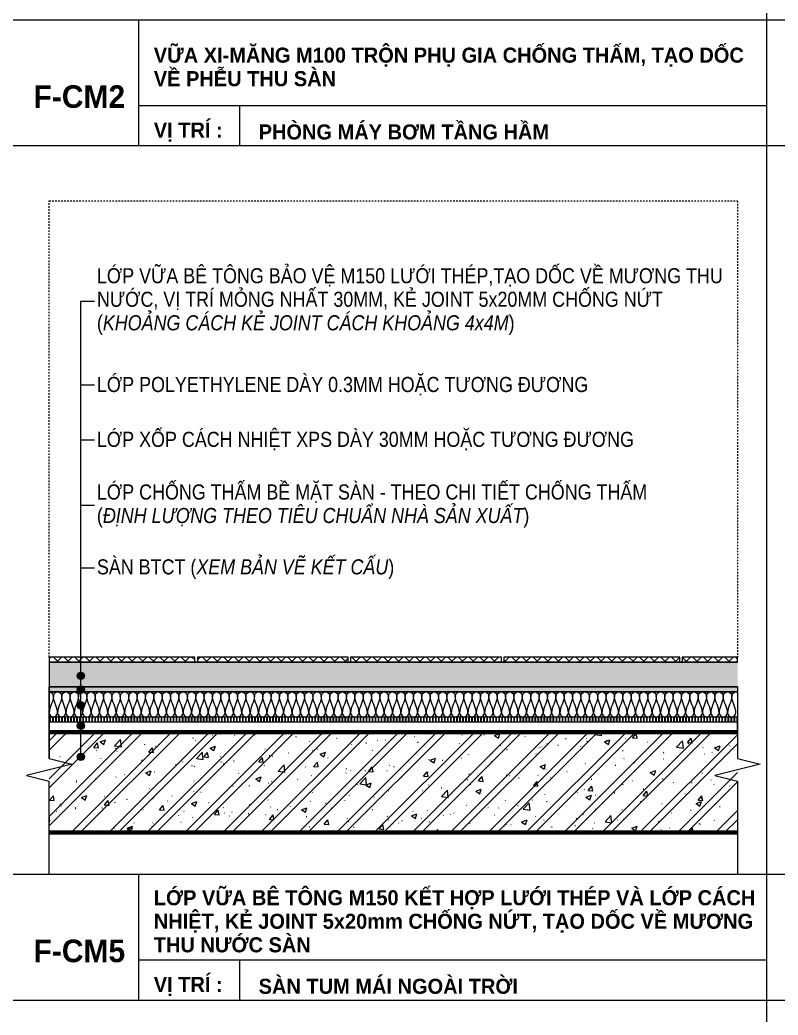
# Model space of a CAD drawing. Header units: millimetres. Extents: x 2839 to 13349, y 2387 to 11762.
# Drawn here: x 5201 to 6710, y 5657 to 7637 of the extents above; entities that cross this region are included whole.
import ezdxf

# ---------------------------------------------------------------- set-up
doc = ezdxf.new("R2010")
doc.units = ezdxf.units.MM
doc.linetypes.add('Dash', pattern=[6, 3, -3])
for name, color, linetype, lineweight in [('A-DETL', 90, 'Continuous', 18), ('A-DETL-2', 90, 'Continuous', 70), ('A-DETL-3', 90, 'Dash', 100), ('A-DETL-4', 90, 'Continuous', 25), ('A-DETL-GENF-1', 7, 'Continuous', 18), ('A-DETL-GENF-2', 9, 'Continuous', 18), ('A-DETL-THIN', 151, 'Continuous', 18), ('A-FLOR-OVHD', 1, 'Dash', 18), ('G-ANNO-TEXT-1', 7, 'Continuous', 9), ('G-ANNO-TEXT-2', 250, 'Continuous', 9)]:
    doc.layers.add(name, color=color, linetype=linetype, lineweight=lineweight)
doc.styles.add('Arial_3', font='arial_0.ttf', dxfattribs={"width": 0.85, "height": 30})
doc.styles.add('Arial_B_1', font='arialbd_0.ttf', dxfattribs={"width": 0.95, "height": 45})
doc.styles.add('Arial_B_2', font='arialbd_0.ttf', dxfattribs={"width": 0.95, "height": 30})

msp = doc.modelspace()

# ---------------------------------------------------------------- hatches: boundary and pattern name
at = {"layer": 'A-DETL-GENF-1'}
h = msp.add_hatch(dxfattribs=at)
h.set_pattern_fill('FP_46', color=256, style=0, pattern_type=2)
h.set_pattern_definition([(45, (-674.63, -119.443), (-10.606602, 10.606602), []), (135, (-674.63, -119.443), (-10.606602, -10.606602), [])])
h.paths.add_polyline_path([(5865.7, 6359.4), (6159.1, 6359.4), (6159.1, 6369.4), (5859.1, 6369.4), (5859.1, 6359.4)])
h.paths.add_polyline_path([(6629.1, 6359.4), (6629.1, 6369.4), (6519.1, 6369.4), (6519.1, 6359.4)])
h.paths.add_polyline_path([(5259.1, 6359.4), (5549.1, 6359.4), (5549.1, 6369.4), (5259.1, 6369.4)])
h.paths.add_polyline_path([(6514.1, 6359.4), (6514.1, 6369.4), (6164.1, 6369.4), (6164.1, 6359.4)])
h.paths.add_polyline_path([(5554.1, 6359.4), (5854.1, 6359.4), (5854.1, 6369.4), (5554.1, 6369.4)])
at = {"layer": 'A-DETL-GENF-2'}
h = msp.add_hatch(dxfattribs=at)
h.set_pattern_fill('FP_47', color=256, style=0, pattern_type=2)
h.set_pattern_definition([(50, (6830.37, -214.443), (43.72454, -3.82562), [4.572, -50.292]), (355, (6830.37, -214.443), (-8.45877, 45.85372), [3.658, -40.234]), (100.451, (6834.014, -214.76), (35.26634, 42.02836), [3.886, -42.742]), (46.184, (6830.37, -202.25), (65.05842, -10.09034), [6.858, -75.438]), (96.636, (6835.79, -203.09), (56.97645, 59.3821), [5.828, -64.112]), (351.184, (6830.37, -202.25), (56.97716, 59.38214), [5.486, -60.35]), (21, (6836.466, -205.3), (36.38765, -24.54404), [4.572, -50.292]), (326, (6836.466, -205.3), (14.8321, 44.20546), [3.658, -40.234]), (71.451, (6839.5, -207.344), (51.22039, 19.66137), [3.886, -42.742]), (37.5, (6830.37, -214.443), (0.74168, 20.292983), [2.515, -37.231, 2.515, -38.329, -40.386]), (37.5, (6830.37, -214.443), (0.74168, 20.292983), [-80.59, 0, -40.386]), (37.5, (6830.37, -214.443), (0.74168, 20.292983), [0, -80.589, 2.515, -37.871]), (7.5, (6830.37, -214.443), (16.036966, 24.042935), [2.515, -20.772, 2.515, -36.317, -15.392]), (7.5, (6830.37, -214.443), (16.036966, 24.042935), [-62.119, 0, -15.392]), (7.5, (6830.37, -214.443), (16.036966, 24.042935), [0, -62.118, 2.515, -12.878]), (327.5, (6816.776, -214.443), (32.54156, -1.374887), [2.515, -12.725, 2.515, -45.034, -63.094]), (327.5, (6816.776, -214.443), (32.54156, -1.374887), [-62.789, 0, -63.094]), (327.5, (6816.776, -214.443), (32.54156, -1.374887), [0, -62.789, 2.515, -60.579]), (317.5, (6810.68, -214.443), (35.55079, 6.1025), [2.515, -17.297, 2.515, -29.063, -44.806]), (317.5, (6810.68, -214.443), (35.55079, 6.1025), [-51.39, 0, -44.806]), (317.5, (6810.68, -214.443), (35.55079, 6.1025), [0, -51.389, 2.515, -42.291])])
h.paths.add_polyline_path([(6629.1, 6309.9), (6629.1, 6359.4), (5259.1, 6359.4), (5259.1, 6309.9), (5865.7, 6309.9)])
h = msp.add_hatch(dxfattribs=at)
h.set_pattern_fill('FP_45', color=256, style=0, pattern_type=2)
h.set_pattern_definition([(50, (6830.37, -188.992), (43.72454, -3.82562), [4.572, -50.292]), (355, (6830.37, -188.99), (-8.45877, 45.85372), [3.658, -40.234]), (100.451, (6834.014, -189.31), (35.26634, 42.02836), [3.886, -42.742]), (46.184, (6830.37, -176.8), (65.05842, -10.09034), [6.858, -75.438]), (96.636, (6835.79, -177.64), (56.97645, 59.3821), [5.828, -64.112]), (351.184, (6830.37, -176.8), (56.97716, 59.38214), [5.486, -60.35]), (21, (6836.466, -179.848), (36.38765, -24.54404), [4.572, -50.292]), (326, (6836.466, -179.85), (14.8321, 44.20546), [3.658, -40.234]), (71.451, (6839.5, -181.893), (51.22039, 19.66137), [3.886, -42.742]), (37.5, (6830.37, -188.992), (0.74168, 20.292983), [2.515, -37.231, 2.515, -38.329, -40.386]), (37.5, (6830.37, -188.992), (0.74168, 20.292983), [-80.59, 0, -40.386]), (37.5, (6830.37, -188.992), (0.74168, 20.292983), [0, -80.589, 2.515, -37.871]), (7.5, (6830.37, -188.992), (16.036966, 24.042935), [2.515, -20.772, 2.515, -36.317, -15.392]), (7.5, (6830.37, -188.992), (16.036966, 24.042935), [-62.119, 0, -15.392]), (7.5, (6830.37, -188.992), (16.036966, 24.042935), [0, -62.118, 2.515, -12.878]), (327.5, (6816.776, -188.992), (32.54156, -1.374887), [2.515, -12.725, 2.515, -45.034, -63.094]), (327.5, (6816.776, -188.992), (32.54156, -1.374887), [-62.789, 0, -63.094]), (327.5, (6816.776, -188.992), (32.54156, -1.374887), [0, -62.789, 2.515, -60.579]), (317.5, (6810.68, -188.992), (35.55079, 6.1025), [2.515, -17.297, 2.515, -29.063, -44.806]), (317.5, (6810.68, -188.992), (35.55079, 6.1025), [-51.39, 0, -44.806]), (317.5, (6810.68, -188.992), (35.55079, 6.1025), [0, -51.389, 2.515, -42.291])])
h.paths.add_polyline_path([(5259.1, 6299.9), (6629.1, 6299.9), (6629.1, 6309.9), (5259.1, 6309.9)])
h = msp.add_hatch(dxfattribs=at)
h.set_pattern_fill('FP_13', color=256, style=0, pattern_type=2)
h.set_pattern_definition([(50, (37.09, 0), (109.3103, -9.5638), [11.43, -125.73]), (355, (37.09, 0), (-21.1454, 114.6342), [9.144, -100.584]), (100.451, (46.2, -0.8), (88.1655, 105.0698), [9.714, -106.854]), (46.184, (37.1, 30.48), (162.6475, -25.2258), [17.145, -188.595]), (96.636, (50.65, 28.38), (142.4415, 148.4563), [14.571, -160.281]), (351.184, (37.1, 30.48), (142.4433, 148.4548), [13.716, -150.876]), (21, (52.33, 22.86), (90.9683, -61.3593), [11.43, -125.73]), (326, (52.33, 22.86), (37.0815, 110.5128), [9.144, -100.584]), (71.451, (59.91, 17.75), (128.0502, 49.1526), [9.714, -106.854]), (37.5, (37.093, 0), (1.85359, 50.73325), [1.006, -98.359, 1.006, -101.102, -100.965]), (37.5, (37.093, 0), (1.85359, 50.73325), [-201.473, 1.006, -99.959]), (7.5, (37.093, 0), (40.0923, 60.10833), [1.006, -57.211, 1.006, -96.073, -38.481]), (7.5, (37.093, 0), (40.0923, 60.10833), [-155.296, 1.006, -37.475]), (327.5, (3.11, 0), (81.35501, -3.43733), [1.006, -37.094, 1.006, -117.866, -157.734]), (327.5, (3.11, 0), (81.35501, -3.43733), [-156.972, 1.006, -156.728]), (317.5, (-12.13, 0), (88.87804, 15.25595), [1.006, -48.524, 1.006, -77.937, -112.014]), (317.5, (-12.13, 0), (88.87804, 15.25595), [-128.473, 1.006, -111.008]), (45, (37.093, 0), (-37.71708, 37.71708), []), (45, (37.093, 57.15), (-37.71708, 37.71708), [])])
h.paths.add_polyline_path([(5259.1, 6019.9), (6629.1, 6019.9), (6629.1, 6219.9), (5259.1, 6219.9)])
at = {"layer": 'G-ANNO-TEXT-2'}
h = msp.add_hatch(color=256, dxfattribs=at)
edge = h.paths.add_edge_path()
edge.add_arc((5322.1, 6332), 7.5, 0, 360)
h = msp.add_hatch(color=256, dxfattribs=at)
edge = h.paths.add_edge_path()
edge.add_arc((5322.1, 6304.3), 7.5, 0, 360)
h = msp.add_hatch(color=256, dxfattribs=at)
edge = h.paths.add_edge_path()
edge.add_arc((5322.1, 6273), 7.5, 0, 360)
h = msp.add_hatch(color=256, dxfattribs=at)
edge = h.paths.add_edge_path()
edge.add_arc((5322.1, 6233), 7.5, 0, 360)
h = msp.add_hatch(color=256, dxfattribs=at)
edge = h.paths.add_edge_path()
edge.add_arc((5322.1, 6170.8), 7.5, 0, 360)

# ---------------------------------------------------------------- linework, layer by layer
at = {"layer": 'A-DETL'}
for points in [[(5259.1, 6300), (5263, 6300), (5267.4, 6295.6), (5267.4, 6291.6)], [(5267.4, 6291.6), (5267.4, 6295.6), (5275.7, 6304.4), (5284.1, 6295.6), (5284.1, 6291.6)], [(5284.1, 6291.6), (5284.1, 6295.6), (5292.4, 6304.4), (5300.7, 6295.6), (5300.7, 6291.6)], [(5300.7, 6291.6), (5300.7, 6295.6), (5309.1, 6304.4), (5317.4, 6295.6), (5317.4, 6291.6)], [(5317.4, 6291.6), (5317.4, 6295.6), (5325.7, 6304.4), (5334.1, 6295.6), (5334.1, 6291.6)], [(5334.1, 6291.6), (5334.1, 6295.6), (5342.4, 6304.4), (5350.7, 6295.6), (5350.7, 6291.6)], [(5350.7, 6291.6), (5350.7, 6295.6), (5359.1, 6304.4), (5367.4, 6295.6), (5367.4, 6291.6)], [(5367.4, 6291.6), (5367.4, 6295.6), (5375.7, 6304.4), (5384.1, 6295.6), (5384.1, 6291.6)], [(5384.1, 6291.6), (5384.1, 6295.6), (5392.4, 6304.4), (5400.7, 6295.6), (5400.7, 6291.6)], [(5400.7, 6291.6), (5400.7, 6295.6), (5409.1, 6304.4), (5417.4, 6295.6), (5417.4, 6291.6)], [(5417.4, 6291.6), (5417.4, 6295.6), (5425.7, 6304.4), (5434.1, 6295.6), (5434.1, 6291.6)], [(5434.1, 6291.6), (5434.1, 6295.6), (5442.4, 6304.4), (5450.7, 6295.6), (5450.7, 6291.6)], [(5450.7, 6291.6), (5450.7, 6295.6), (5459.1, 6304.4), (5467.4, 6295.6), (5467.4, 6291.6)], [(5467.4, 6291.6), (5467.4, 6295.6), (5475.7, 6304.4), (5484.1, 6295.6), (5484.1, 6291.6)], [(5484.1, 6291.6), (5484.1, 6295.6), (5492.4, 6304.4), (5500.7, 6295.6), (5500.7, 6291.6)], [(5500.7, 6291.6), (5500.7, 6295.6), (5509.1, 6304.4), (5517.4, 6295.6), (5517.4, 6291.6)], [(5517.4, 6291.6), (5517.4, 6295.6), (5525.7, 6304.4), (5534.1, 6295.6), (5534.1, 6291.6)], [(5534.1, 6291.6), (5534.1, 6295.6), (5542.4, 6304.4), (5550.7, 6295.6), (5550.7, 6291.6)], [(5550.7, 6291.6), (5550.7, 6295.6), (5559.1, 6304.4), (5567.4, 6295.6), (5567.4, 6291.6)], [(5567.4, 6291.6), (5567.4, 6295.6), (5575.7, 6304.4), (5584.1, 6295.6), (5584.1, 6291.6)], [(5584.1, 6291.6), (5584.1, 6295.6), (5592.4, 6304.4), (5600.7, 6295.6), (5600.7, 6291.6)], [(5600.7, 6291.6), (5600.7, 6295.6), (5609.1, 6304.4), (5617.4, 6295.6), (5617.4, 6291.6)], [(5617.4, 6291.6), (5617.4, 6295.6), (5625.7, 6304.4), (5634.1, 6295.6), (5634.1, 6291.6)], [(5634.1, 6291.6), (5634.1, 6295.6), (5642.4, 6304.4), (5650.7, 6295.6), (5650.7, 6291.6)], [(5650.7, 6291.6), (5650.7, 6295.6), (5659.1, 6304.4), (5667.4, 6295.6), (5667.4, 6291.6)], [(5667.4, 6291.6), (5667.4, 6295.6), (5675.7, 6304.4), (5684.1, 6295.6), (5684.1, 6291.6)], [(5684.1, 6291.6), (5684.1, 6295.6), (5692.4, 6304.4), (5700.7, 6295.6), (5700.7, 6291.6)], [(5700.7, 6291.6), (5700.7, 6295.6), (5709.1, 6304.4), (5717.4, 6295.6), (5717.4, 6291.6)], [(5717.4, 6291.6), (5717.4, 6295.6), (5725.7, 6304.4), (5734.1, 6295.6), (5734.1, 6291.6)], [(5734.1, 6291.6), (5734.1, 6295.6), (5742.4, 6304.4), (5750.7, 6295.6), (5750.7, 6291.6)], [(5750.7, 6291.6), (5750.7, 6295.6), (5759.1, 6304.4), (5767.4, 6295.6), (5767.4, 6291.6)], [(5767.4, 6291.6), (5767.4, 6295.6), (5775.7, 6304.4), (5784.1, 6295.6), (5784.1, 6291.6)], [(5784.1, 6291.6), (5784.1, 6295.6), (5792.4, 6304.4), (5800.7, 6295.6), (5800.7, 6291.6)], [(5800.7, 6291.6), (5800.7, 6295.6), (5809.1, 6304.4), (5817.4, 6295.6), (5817.4, 6291.6)], [(5817.4, 6291.6), (5817.4, 6295.6), (5825.7, 6304.4), (5834.1, 6295.6), (5834.1, 6291.6)], [(5834.1, 6291.6), (5834.1, 6295.6), (5842.4, 6304.4), (5850.7, 6295.6), (5850.7, 6291.6)], [(5850.7, 6291.6), (5850.7, 6295.6), (5859.1, 6304.4), (5867.4, 6295.6), (5867.4, 6291.6)], [(5867.4, 6291.6), (5867.4, 6295.6), (5875.7, 6304.4), (5884.1, 6295.6), (5884.1, 6291.6)], [(5884.1, 6291.6), (5884.1, 6295.6), (5892.4, 6304.4), (5900.7, 6295.6), (5900.7, 6291.6)], [(5900.7, 6291.6), (5900.7, 6295.6), (5909.1, 6304.4), (5917.4, 6295.6), (5917.4, 6291.6)], [(5917.4, 6291.6), (5917.4, 6295.6), (5925.7, 6304.4), (5934.1, 6295.6), (5934.1, 6291.6)], [(5934.1, 6291.6), (5934.1, 6295.6), (5942.4, 6304.4), (5950.7, 6295.6), (5950.7, 6291.6)], [(5950.7, 6291.6), (5950.7, 6295.6), (5959.1, 6304.4), (5967.4, 6295.6), (5967.4, 6291.6)], [(5967.4, 6291.6), (5967.4, 6295.6), (5975.7, 6304.4), (5984.1, 6295.6), (5984.1, 6291.6)], [(5984.1, 6291.6), (5984.1, 6295.6), (5992.4, 6304.4), (6000.7, 6295.6), (6000.7, 6291.6)], [(6000.7, 6291.6), (6000.7, 6295.6), (6009.1, 6304.4), (6017.4, 6295.6), (6017.4, 6291.6)], [(6017.4, 6291.6), (6017.4, 6295.6), (6025.7, 6304.4), (6034.1, 6295.6), (6034.1, 6291.6)], [(6034.1, 6291.6), (6034.1, 6295.6), (6042.4, 6304.4), (6050.7, 6295.6), (6050.7, 6291.6)], [(6050.7, 6291.6), (6050.7, 6295.6), (6059.1, 6304.4), (6067.4, 6295.6), (6067.4, 6291.6)], [(6067.4, 6291.6), (6067.4, 6295.6), (6075.7, 6304.4), (6084.1, 6295.6), (6084.1, 6291.6)], [(6084.1, 6291.6), (6084.1, 6295.6), (6092.4, 6304.4), (6100.7, 6295.6), (6100.7, 6291.6)], [(6100.7, 6291.6), (6100.7, 6295.6), (6109.1, 6304.4), (6117.4, 6295.6), (6117.4, 6291.6)], [(6117.4, 6291.6), (6117.4, 6295.6), (6125.7, 6304.4), (6134.1, 6295.6), (6134.1, 6291.6)], [(6134.1, 6291.6), (6134.1, 6295.6), (6142.4, 6304.4), (6150.7, 6295.6), (6150.7, 6291.6)], [(6150.7, 6291.6), (6150.7, 6295.6), (6159.1, 6304.4), (6167.4, 6295.6), (6167.4, 6291.6)], [(6167.4, 6291.6), (6167.4, 6295.6), (6175.7, 6304.4), (6184.1, 6295.6), (6184.1, 6291.6)], [(6184.1, 6291.6), (6184.1, 6295.6), (6192.4, 6304.4), (6200.7, 6295.6), (6200.7, 6291.6)], [(6200.7, 6291.6), (6200.7, 6295.6), (6209.1, 6304.4), (6217.4, 6295.6), (6217.4, 6291.6)], [(6217.4, 6291.6), (6217.4, 6295.6), (6225.7, 6304.4), (6234.1, 6295.6), (6234.1, 6291.6)], [(6234.1, 6291.6), (6234.1, 6295.6), (6242.4, 6304.4), (6250.7, 6295.6), (6250.7, 6291.6)], [(6250.7, 6291.6), (6250.7, 6295.6), (6259.1, 6304.4), (6267.4, 6295.6), (6267.4, 6291.6)], [(6267.4, 6291.6), (6267.4, 6295.6), (6275.7, 6304.4), (6284.1, 6295.6), (6284.1, 6291.6)], [(6284.1, 6291.6), (6284.1, 6295.6), (6292.4, 6304.4), (6300.7, 6295.6), (6300.7, 6291.6)], [(6300.7, 6291.6), (6300.7, 6295.6), (6309.1, 6304.4), (6317.4, 6295.6), (6317.4, 6291.6)], [(6317.4, 6291.6), (6317.4, 6295.6), (6325.7, 6304.4), (6334.1, 6295.6), (6334.1, 6291.6)], [(6334.1, 6291.6), (6334.1, 6295.6), (6342.4, 6304.4), (6350.7, 6295.6), (6350.7, 6291.6)], [(6350.7, 6291.6), (6350.7, 6295.6), (6359.1, 6304.4), (6367.4, 6295.6), (6367.4, 6291.6)], [(6367.4, 6291.6), (6367.4, 6295.6), (6375.7, 6304.4), (6384.1, 6295.6), (6384.1, 6291.6)], [(6384.1, 6291.6), (6384.1, 6295.6), (6392.4, 6304.4), (6400.7, 6295.6), (6400.7, 6291.6)], [(6400.7, 6291.6), (6400.7, 6295.6), (6409.1, 6304.4), (6417.4, 6295.6), (6417.4, 6291.6)], [(6417.4, 6291.6), (6417.4, 6295.6), (6425.7, 6304.4), (6434.1, 6295.6), (6434.1, 6291.6)], [(6434.1, 6291.6), (6434.1, 6295.6), (6442.4, 6304.4), (6450.7, 6295.6), (6450.7, 6291.6)], [(6450.7, 6291.6), (6450.7, 6295.6), (6459.1, 6304.4), (6467.4, 6295.6), (6467.4, 6291.6)], [(6467.4, 6291.6), (6467.4, 6295.6), (6475.7, 6304.4), (6484.1, 6295.6), (6484.1, 6291.6)], [(6484.1, 6291.6), (6484.1, 6295.6), (6492.4, 6304.4), (6500.7, 6295.6), (6500.7, 6291.6)], [(6500.7, 6291.6), (6500.7, 6295.6), (6509.1, 6304.4), (6517.4, 6295.6), (6517.4, 6291.6)], [(6517.4, 6291.6), (6517.4, 6295.6), (6525.7, 6304.4), (6534.1, 6295.6), (6534.1, 6291.6)], [(6534.1, 6291.6), (6534.1, 6295.6), (6542.4, 6304.4), (6550.7, 6295.6), (6550.7, 6291.6)], [(6550.7, 6291.6), (6550.7, 6295.6), (6559.1, 6304.4), (6567.4, 6295.6), (6567.4, 6291.6)], [(6567.4, 6291.6), (6567.4, 6295.6), (6575.7, 6304.4), (6584.1, 6295.6), (6584.1, 6291.6)], [(6584.1, 6291.6), (6584.1, 6295.6), (6592.4, 6304.4), (6600.7, 6295.6), (6600.7, 6291.6)], [(6600.7, 6291.6), (6600.7, 6295.6), (6609.1, 6304.4), (6617.4, 6295.6), (6617.4, 6291.6)], [(6617.4, 6291.6), (6617.4, 6295.6), (6621.8, 6300), (6625.7, 6300)], [(5267.4, 6291.6), (5267.4, 6280.2), (5259.1, 6269.8), (5259.1, 6258.3)], [(5275.7, 6258.3), (5275.7, 6269.8), (5267.4, 6280.2), (5267.4, 6291.6)], [(5284.1, 6291.6), (5284.1, 6280.2), (5275.7, 6269.8), (5275.7, 6258.3)], [(5292.4, 6258.3), (5292.4, 6269.8), (5284.1, 6280.2), (5284.1, 6291.6)], [(5300.7, 6291.6), (5300.7, 6280.2), (5292.4, 6269.8), (5292.4, 6258.3)], [(5309.1, 6258.3), (5309.1, 6269.8), (5300.7, 6280.2), (5300.7, 6291.6)], [(5317.4, 6291.6), (5317.4, 6280.2), (5309.1, 6269.8), (5309.1, 6258.3)], [(5325.7, 6258.3), (5325.7, 6269.8), (5317.4, 6280.2), (5317.4, 6291.6)], [(5334.1, 6291.6), (5334.1, 6280.2), (5325.7, 6269.8), (5325.7, 6258.3)], [(5342.4, 6258.3), (5342.4, 6269.8), (5334.1, 6280.2), (5334.1, 6291.6)], [(5350.7, 6291.6), (5350.7, 6280.2), (5342.4, 6269.8), (5342.4, 6258.3)], [(5359.1, 6258.3), (5359.1, 6269.8), (5350.7, 6280.2), (5350.7, 6291.6)], [(5367.4, 6291.6), (5367.4, 6280.2), (5359.1, 6269.8), (5359.1, 6258.3)], [(5375.7, 6258.3), (5375.7, 6269.8), (5367.4, 6280.2), (5367.4, 6291.6)], [(5384.1, 6291.6), (5384.1, 6280.2), (5375.7, 6269.8), (5375.7, 6258.3)], [(5392.4, 6258.3), (5392.4, 6269.8), (5384.1, 6280.2), (5384.1, 6291.6)], [(5400.7, 6291.6), (5400.7, 6280.2), (5392.4, 6269.8), (5392.4, 6258.3)], [(5409.1, 6258.3), (5409.1, 6269.8), (5400.7, 6280.2), (5400.7, 6291.6)], [(5417.4, 6291.6), (5417.4, 6280.2), (5409.1, 6269.8), (5409.1, 6258.3)], [(5425.7, 6258.3), (5425.7, 6269.8), (5417.4, 6280.2), (5417.4, 6291.6)], [(5434.1, 6291.6), (5434.1, 6280.2), (5425.7, 6269.8), (5425.7, 6258.3)], [(5442.4, 6258.3), (5442.4, 6269.8), (5434.1, 6280.2), (5434.1, 6291.6)], [(5450.7, 6291.6), (5450.7, 6280.2), (5442.4, 6269.8), (5442.4, 6258.3)], [(5459.1, 6258.3), (5459.1, 6269.8), (5450.7, 6280.2), (5450.7, 6291.6)], [(5467.4, 6291.6), (5467.4, 6280.2), (5459.1, 6269.8), (5459.1, 6258.3)], [(5475.7, 6258.3), (5475.7, 6269.8), (5467.4, 6280.2), (5467.4, 6291.6)], [(5484.1, 6291.6), (5484.1, 6280.2), (5475.7, 6269.8), (5475.7, 6258.3)], [(5492.4, 6258.3), (5492.4, 6269.8), (5484.1, 6280.2), (5484.1, 6291.6)], [(5500.7, 6291.6), (5500.7, 6280.2), (5492.4, 6269.8), (5492.4, 6258.3)], [(5509.1, 6258.3), (5509.1, 6269.8), (5500.7, 6280.2), (5500.7, 6291.6)], [(5517.4, 6291.6), (5517.4, 6280.2), (5509.1, 6269.8), (5509.1, 6258.3)], [(5525.7, 6258.3), (5525.7, 6269.8), (5517.4, 6280.2), (5517.4, 6291.6)], [(5534.1, 6291.6), (5534.1, 6280.2), (5525.7, 6269.8), (5525.7, 6258.3)], [(5542.4, 6258.3), (5542.4, 6269.8), (5534.1, 6280.2), (5534.1, 6291.6)], [(5550.7, 6291.6), (5550.7, 6280.2), (5542.4, 6269.8), (5542.4, 6258.3)], [(5559.1, 6258.3), (5559.1, 6269.8), (5550.7, 6280.2), (5550.7, 6291.6)], [(5567.4, 6291.6), (5567.4, 6280.2), (5559.1, 6269.8), (5559.1, 6258.3)], [(5575.7, 6258.3), (5575.7, 6269.8), (5567.4, 6280.2), (5567.4, 6291.6)], [(5584.1, 6291.6), (5584.1, 6280.2), (5575.7, 6269.8), (5575.7, 6258.3)], [(5592.4, 6258.3), (5592.4, 6269.8), (5584.1, 6280.2), (5584.1, 6291.6)], [(5600.7, 6291.6), (5600.7, 6280.2), (5592.4, 6269.8), (5592.4, 6258.3)], [(5609.1, 6258.3), (5609.1, 6269.8), (5600.7, 6280.2), (5600.7, 6291.6)], [(5617.4, 6291.6), (5617.4, 6280.2), (5609.1, 6269.8), (5609.1, 6258.3)], [(5625.7, 6258.3), (5625.7, 6269.8), (5617.4, 6280.2), (5617.4, 6291.6)], [(5634.1, 6291.6), (5634.1, 6280.2), (5625.7, 6269.8), (5625.7, 6258.3)], [(5642.4, 6258.3), (5642.4, 6269.8), (5634.1, 6280.2), (5634.1, 6291.6)], [(5650.7, 6291.6), (5650.7, 6280.2), (5642.4, 6269.8), (5642.4, 6258.3)], [(5659.1, 6258.3), (5659.1, 6269.8), (5650.7, 6280.2), (5650.7, 6291.6)], [(5667.4, 6291.6), (5667.4, 6280.2), (5659.1, 6269.8), (5659.1, 6258.3)], [(5675.7, 6258.3), (5675.7, 6269.8), (5667.4, 6280.2), (5667.4, 6291.6)], [(5684.1, 6291.6), (5684.1, 6280.2), (5675.7, 6269.8), (5675.7, 6258.3)], [(5692.4, 6258.3), (5692.4, 6269.8), (5684.1, 6280.2), (5684.1, 6291.6)], [(5700.7, 6291.6), (5700.7, 6280.2), (5692.4, 6269.8), (5692.4, 6258.3)], [(5709.1, 6258.3), (5709.1, 6269.8), (5700.7, 6280.2), (5700.7, 6291.6)], [(5717.4, 6291.6), (5717.4, 6280.2), (5709.1, 6269.8), (5709.1, 6258.3)], [(5725.7, 6258.3), (5725.7, 6269.8), (5717.4, 6280.2), (5717.4, 6291.6)], [(5734.1, 6291.6), (5734.1, 6280.2), (5725.7, 6269.8), (5725.7, 6258.3)], [(5742.4, 6258.3), (5742.4, 6269.8), (5734.1, 6280.2), (5734.1, 6291.6)], [(5750.7, 6291.6), (5750.7, 6280.2), (5742.4, 6269.8), (5742.4, 6258.3)], [(5759.1, 6258.3), (5759.1, 6269.8), (5750.7, 6280.2), (5750.7, 6291.6)], [(5767.4, 6291.6), (5767.4, 6280.2), (5759.1, 6269.8), (5759.1, 6258.3)], [(5775.7, 6258.3), (5775.7, 6269.8), (5767.4, 6280.2), (5767.4, 6291.6)], [(5784.1, 6291.6), (5784.1, 6280.2), (5775.7, 6269.8), (5775.7, 6258.3)], [(5792.4, 6258.3), (5792.4, 6269.8), (5784.1, 6280.2), (5784.1, 6291.6)], [(5800.7, 6291.6), (5800.7, 6280.2), (5792.4, 6269.8), (5792.4, 6258.3)], [(5809.1, 6258.3), (5809.1, 6269.8), (5800.7, 6280.2), (5800.7, 6291.6)], [(5817.4, 6291.6), (5817.4, 6280.2), (5809.1, 6269.8), (5809.1, 6258.3)], [(5825.7, 6258.3), (5825.7, 6269.8), (5817.4, 6280.2), (5817.4, 6291.6)], [(5834.1, 6291.6), (5834.1, 6280.2), (5825.7, 6269.8), (5825.7, 6258.3)], [(5842.4, 6258.3), (5842.4, 6269.8), (5834.1, 6280.2), (5834.1, 6291.6)], [(5850.7, 6291.6), (5850.7, 6280.2), (5842.4, 6269.8), (5842.4, 6258.3)], [(5859.1, 6258.3), (5859.1, 6269.8), (5850.7, 6280.2), (5850.7, 6291.6)], [(5867.4, 6291.6), (5867.4, 6280.2), (5859.1, 6269.8), (5859.1, 6258.3)], [(5875.7, 6258.3), (5875.7, 6269.8), (5867.4, 6280.2), (5867.4, 6291.6)], [(5884.1, 6291.6), (5884.1, 6280.2), (5875.7, 6269.8), (5875.7, 6258.3)], [(5892.4, 6258.3), (5892.4, 6269.8), (5884.1, 6280.2), (5884.1, 6291.6)], [(5900.7, 6291.6), (5900.7, 6280.2), (5892.4, 6269.8), (5892.4, 6258.3)], [(5909.1, 6258.3), (5909.1, 6269.8), (5900.7, 6280.2), (5900.7, 6291.6)], [(5917.4, 6291.6), (5917.4, 6280.2), (5909.1, 6269.8), (5909.1, 6258.3)], [(5925.7, 6258.3), (5925.7, 6269.8), (5917.4, 6280.2), (5917.4, 6291.6)], [(5934.1, 6291.6), (5934.1, 6280.2), (5925.7, 6269.8), (5925.7, 6258.3)], [(5942.4, 6258.3), (5942.4, 6269.8), (5934.1, 6280.2), (5934.1, 6291.6)], [(5950.7, 6291.6), (5950.7, 6280.2), (5942.4, 6269.8), (5942.4, 6258.3)], [(5959.1, 6258.3), (5959.1, 6269.8), (5950.7, 6280.2), (5950.7, 6291.6)], [(5967.4, 6291.6), (5967.4, 6280.2), (5959.1, 6269.8), (5959.1, 6258.3)], [(5975.7, 6258.3), (5975.7, 6269.8), (5967.4, 6280.2), (5967.4, 6291.6)], [(5984.1, 6291.6), (5984.1, 6280.2), (5975.7, 6269.8), (5975.7, 6258.3)], [(5992.4, 6258.3), (5992.4, 6269.8), (5984.1, 6280.2), (5984.1, 6291.6)], [(6000.7, 6291.6), (6000.7, 6280.2), (5992.4, 6269.8), (5992.4, 6258.3)], [(6009.1, 6258.3), (6009.1, 6269.8), (6000.7, 6280.2), (6000.7, 6291.6)], [(6017.4, 6291.6), (6017.4, 6280.2), (6009.1, 6269.8), (6009.1, 6258.3)], [(6025.7, 6258.3), (6025.7, 6269.8), (6017.4, 6280.2), (6017.4, 6291.6)], [(6034.1, 6291.6), (6034.1, 6280.2), (6025.7, 6269.8), (6025.7, 6258.3)], [(6042.4, 6258.3), (6042.4, 6269.8), (6034.1, 6280.2), (6034.1, 6291.6)], [(6050.7, 6291.6), (6050.7, 6280.2), (6042.4, 6269.8), (6042.4, 6258.3)], [(6059.1, 6258.3), (6059.1, 6269.8), (6050.7, 6280.2), (6050.7, 6291.6)], [(6067.4, 6291.6), (6067.4, 6280.2), (6059.1, 6269.8), (6059.1, 6258.3)], [(6075.7, 6258.3), (6075.7, 6269.8), (6067.4, 6280.2), (6067.4, 6291.6)], [(6084.1, 6291.6), (6084.1, 6280.2), (6075.7, 6269.8), (6075.7, 6258.3)], [(6092.4, 6258.3), (6092.4, 6269.8), (6084.1, 6280.2), (6084.1, 6291.6)], [(6100.7, 6291.6), (6100.7, 6280.2), (6092.4, 6269.8), (6092.4, 6258.3)], [(6109.1, 6258.3), (6109.1, 6269.8), (6100.7, 6280.2), (6100.7, 6291.6)], [(6117.4, 6291.6), (6117.4, 6280.2), (6109.1, 6269.8), (6109.1, 6258.3)], [(6125.7, 6258.3), (6125.7, 6269.8), (6117.4, 6280.2), (6117.4, 6291.6)], [(6134.1, 6291.6), (6134.1, 6280.2), (6125.7, 6269.8), (6125.7, 6258.3)], [(6142.4, 6258.3), (6142.4, 6269.8), (6134.1, 6280.2), (6134.1, 6291.6)], [(6150.7, 6291.6), (6150.7, 6280.2), (6142.4, 6269.8), (6142.4, 6258.3)], [(6159.1, 6258.3), (6159.1, 6269.8), (6150.7, 6280.2), (6150.7, 6291.6)], [(6167.4, 6291.6), (6167.4, 6280.2), (6159.1, 6269.8), (6159.1, 6258.3)], [(6175.7, 6258.3), (6175.7, 6269.8), (6167.4, 6280.2), (6167.4, 6291.6)], [(6184.1, 6291.6), (6184.1, 6280.2), (6175.7, 6269.8), (6175.7, 6258.3)], [(6192.4, 6258.3), (6192.4, 6269.8), (6184.1, 6280.2), (6184.1, 6291.6)], [(6200.7, 6291.6), (6200.7, 6280.2), (6192.4, 6269.8), (6192.4, 6258.3)], [(6209.1, 6258.3), (6209.1, 6269.8), (6200.7, 6280.2), (6200.7, 6291.6)], [(6217.4, 6291.6), (6217.4, 6280.2), (6209.1, 6269.8), (6209.1, 6258.3)], [(6225.7, 6258.3), (6225.7, 6269.8), (6217.4, 6280.2), (6217.4, 6291.6)], [(6234.1, 6291.6), (6234.1, 6280.2), (6225.7, 6269.8), (6225.7, 6258.3)], [(6242.4, 6258.3), (6242.4, 6269.8), (6234.1, 6280.2), (6234.1, 6291.6)], [(6250.7, 6291.6), (6250.7, 6280.2), (6242.4, 6269.8), (6242.4, 6258.3)], [(6259.1, 6258.3), (6259.1, 6269.8), (6250.7, 6280.2), (6250.7, 6291.6)], [(6267.4, 6291.6), (6267.4, 6280.2), (6259.1, 6269.8), (6259.1, 6258.3)], [(6275.7, 6258.3), (6275.7, 6269.8), (6267.4, 6280.2), (6267.4, 6291.6)], [(6284.1, 6291.6), (6284.1, 6280.2), (6275.7, 6269.8), (6275.7, 6258.3)], [(6292.4, 6258.3), (6292.4, 6269.8), (6284.1, 6280.2), (6284.1, 6291.6)], [(6300.7, 6291.6), (6300.7, 6280.2), (6292.4, 6269.8), (6292.4, 6258.3)], [(6309.1, 6258.3), (6309.1, 6269.8), (6300.7, 6280.2), (6300.7, 6291.6)], [(6317.4, 6291.6), (6317.4, 6280.2), (6309.1, 6269.8), (6309.1, 6258.3)], [(6325.7, 6258.3), (6325.7, 6269.8), (6317.4, 6280.2), (6317.4, 6291.6)], [(6334.1, 6291.6), (6334.1, 6280.2), (6325.7, 6269.8), (6325.7, 6258.3)], [(6342.4, 6258.3), (6342.4, 6269.8), (6334.1, 6280.2), (6334.1, 6291.6)], [(6350.7, 6291.6), (6350.7, 6280.2), (6342.4, 6269.8), (6342.4, 6258.3)], [(6359.1, 6258.3), (6359.1, 6269.8), (6350.7, 6280.2), (6350.7, 6291.6)], [(6367.4, 6291.6), (6367.4, 6280.2), (6359.1, 6269.8), (6359.1, 6258.3)], [(6375.7, 6258.3), (6375.7, 6269.8), (6367.4, 6280.2), (6367.4, 6291.6)], [(6384.1, 6291.6), (6384.1, 6280.2), (6375.7, 6269.8), (6375.7, 6258.3)], [(6392.4, 6258.3), (6392.4, 6269.8), (6384.1, 6280.2), (6384.1, 6291.6)], [(6400.7, 6291.6), (6400.7, 6280.2), (6392.4, 6269.8), (6392.4, 6258.3)], [(6409.1, 6258.3), (6409.1, 6269.8), (6400.7, 6280.2), (6400.7, 6291.6)], [(6417.4, 6291.6), (6417.4, 6280.2), (6409.1, 6269.8), (6409.1, 6258.3)], [(6425.7, 6258.3), (6425.7, 6269.8), (6417.4, 6280.2), (6417.4, 6291.6)], [(6434.1, 6291.6), (6434.1, 6280.2), (6425.7, 6269.8), (6425.7, 6258.3)], [(6442.4, 6258.3), (6442.4, 6269.8), (6434.1, 6280.2), (6434.1, 6291.6)], [(6450.7, 6291.6), (6450.7, 6280.2), (6442.4, 6269.8), (6442.4, 6258.3)], [(6459.1, 6258.3), (6459.1, 6269.8), (6450.7, 6280.2), (6450.7, 6291.6)], [(6467.4, 6291.6), (6467.4, 6280.2), (6459.1, 6269.8), (6459.1, 6258.3)], [(6475.7, 6258.3), (6475.7, 6269.8), (6467.4, 6280.2), (6467.4, 6291.6)], [(6484.1, 6291.6), (6484.1, 6280.2), (6475.7, 6269.8), (6475.7, 6258.3)], [(6492.4, 6258.3), (6492.4, 6269.8), (6484.1, 6280.2), (6484.1, 6291.6)], [(6500.7, 6291.6), (6500.7, 6280.2), (6492.4, 6269.8), (6492.4, 6258.3)], [(6509.1, 6258.3), (6509.1, 6269.8), (6500.7, 6280.2), (6500.7, 6291.6)], [(6517.4, 6291.6), (6517.4, 6280.2), (6509.1, 6269.8), (6509.1, 6258.3)], [(6525.7, 6258.3), (6525.7, 6269.8), (6517.4, 6280.2), (6517.4, 6291.6)], [(6534.1, 6291.6), (6534.1, 6280.2), (6525.7, 6269.8), (6525.7, 6258.3)], [(6542.4, 6258.3), (6542.4, 6269.8), (6534.1, 6280.2), (6534.1, 6291.6)], [(6550.7, 6291.6), (6550.7, 6280.2), (6542.4, 6269.8), (6542.4, 6258.3)], [(6559.1, 6258.3), (6559.1, 6269.8), (6550.7, 6280.2), (6550.7, 6291.6)], [(6567.4, 6291.6), (6567.4, 6280.2), (6559.1, 6269.8), (6559.1, 6258.3)], [(6575.7, 6258.3), (6575.7, 6269.8), (6567.4, 6280.2), (6567.4, 6291.6)], [(6584.1, 6291.6), (6584.1, 6280.2), (6575.7, 6269.8), (6575.7, 6258.3)], [(6592.4, 6258.3), (6592.4, 6269.8), (6584.1, 6280.2), (6584.1, 6291.6)], [(6600.7, 6291.6), (6600.7, 6280.2), (6592.4, 6269.8), (6592.4, 6258.3)], [(6609.1, 6258.3), (6609.1, 6269.8), (6600.7, 6280.2), (6600.7, 6291.6)], [(6617.4, 6291.6), (6617.4, 6280.2), (6609.1, 6269.8), (6609.1, 6258.3)], [(6625.7, 6258.3), (6625.7, 6269.8), (6617.4, 6280.2), (6617.4, 6291.6)], [(5259.1, 6258.3), (5259.1, 6254.4), (5267.4, 6245.6), (5275.7, 6254.4), (5275.7, 6258.3)], [(5275.7, 6258.3), (5275.7, 6254.4), (5284.1, 6245.6), (5292.4, 6254.4), (5292.4, 6258.3)], [(5292.4, 6258.3), (5292.4, 6254.4), (5300.7, 6245.6), (5309.1, 6254.4), (5309.1, 6258.3)], [(5309.1, 6258.3), (5309.1, 6254.4), (5317.4, 6245.6), (5325.7, 6254.4), (5325.7, 6258.3)], [(5325.7, 6258.3), (5325.7, 6254.4), (5334.1, 6245.6), (5342.4, 6254.4), (5342.4, 6258.3)], [(5342.4, 6258.3), (5342.4, 6254.4), (5350.7, 6245.6), (5359.1, 6254.4), (5359.1, 6258.3)], [(5359.1, 6258.3), (5359.1, 6254.4), (5367.4, 6245.6), (5375.7, 6254.4), (5375.7, 6258.3)], [(5375.7, 6258.3), (5375.7, 6254.4), (5384.1, 6245.6), (5392.4, 6254.4), (5392.4, 6258.3)], [(5392.4, 6258.3), (5392.4, 6254.4), (5400.7, 6245.6), (5409.1, 6254.4), (5409.1, 6258.3)], [(5409.1, 6258.3), (5409.1, 6254.4), (5417.4, 6245.6), (5425.7, 6254.4), (5425.7, 6258.3)], [(5425.7, 6258.3), (5425.7, 6254.4), (5434.1, 6245.6), (5442.4, 6254.4), (5442.4, 6258.3)], [(5442.4, 6258.3), (5442.4, 6254.4), (5450.7, 6245.6), (5459.1, 6254.4), (5459.1, 6258.3)], [(5459.1, 6258.3), (5459.1, 6254.4), (5467.4, 6245.6), (5475.7, 6254.4), (5475.7, 6258.3)], [(5475.7, 6258.3), (5475.7, 6254.4), (5484.1, 6245.6), (5492.4, 6254.4), (5492.4, 6258.3)], [(5492.4, 6258.3), (5492.4, 6254.4), (5500.7, 6245.6), (5509.1, 6254.4), (5509.1, 6258.3)], [(5509.1, 6258.3), (5509.1, 6254.4), (5517.4, 6245.6), (5525.7, 6254.4), (5525.7, 6258.3)], [(5525.7, 6258.3), (5525.7, 6254.4), (5534.1, 6245.6), (5542.4, 6254.4), (5542.4, 6258.3)], [(5542.4, 6258.3), (5542.4, 6254.4), (5550.7, 6245.6), (5559.1, 6254.4), (5559.1, 6258.3)], [(5559.1, 6258.3), (5559.1, 6254.4), (5567.4, 6245.6), (5575.7, 6254.4), (5575.7, 6258.3)], [(5575.7, 6258.3), (5575.7, 6254.4), (5584.1, 6245.6), (5592.4, 6254.4), (5592.4, 6258.3)], [(5592.4, 6258.3), (5592.4, 6254.4), (5600.7, 6245.6), (5609.1, 6254.4), (5609.1, 6258.3)], [(5609.1, 6258.3), (5609.1, 6254.4), (5617.4, 6245.6), (5625.7, 6254.4), (5625.7, 6258.3)], [(5625.7, 6258.3), (5625.7, 6254.4), (5634.1, 6245.6), (5642.4, 6254.4), (5642.4, 6258.3)], [(5642.4, 6258.3), (5642.4, 6254.4), (5650.7, 6245.6), (5659.1, 6254.4), (5659.1, 6258.3)], [(5659.1, 6258.3), (5659.1, 6254.4), (5667.4, 6245.6), (5675.7, 6254.4), (5675.7, 6258.3)], [(5675.7, 6258.3), (5675.7, 6254.4), (5684.1, 6245.6), (5692.4, 6254.4), (5692.4, 6258.3)], [(5692.4, 6258.3), (5692.4, 6254.4), (5700.7, 6245.6), (5709.1, 6254.4), (5709.1, 6258.3)], [(5709.1, 6258.3), (5709.1, 6254.4), (5717.4, 6245.6), (5725.7, 6254.4), (5725.7, 6258.3)], [(5725.7, 6258.3), (5725.7, 6254.4), (5734.1, 6245.6), (5742.4, 6254.4), (5742.4, 6258.3)], [(5742.4, 6258.3), (5742.4, 6254.4), (5750.7, 6245.6), (5759.1, 6254.4), (5759.1, 6258.3)], [(5759.1, 6258.3), (5759.1, 6254.4), (5767.4, 6245.6), (5775.7, 6254.4), (5775.7, 6258.3)], [(5775.7, 6258.3), (5775.7, 6254.4), (5784.1, 6245.6), (5792.4, 6254.4), (5792.4, 6258.3)], [(5792.4, 6258.3), (5792.4, 6254.4), (5800.7, 6245.6), (5809.1, 6254.4), (5809.1, 6258.3)], [(5809.1, 6258.3), (5809.1, 6254.4), (5817.4, 6245.6), (5825.7, 6254.4), (5825.7, 6258.3)], [(5825.7, 6258.3), (5825.7, 6254.4), (5834.1, 6245.6), (5842.4, 6254.4), (5842.4, 6258.3)], [(5842.4, 6258.3), (5842.4, 6254.4), (5850.7, 6245.6), (5859.1, 6254.4), (5859.1, 6258.3)], [(5859.1, 6258.3), (5859.1, 6254.4), (5867.4, 6245.6), (5875.7, 6254.4), (5875.7, 6258.3)], [(5875.7, 6258.3), (5875.7, 6254.4), (5884.1, 6245.6), (5892.4, 6254.4), (5892.4, 6258.3)], [(5892.4, 6258.3), (5892.4, 6254.4), (5900.7, 6245.6), (5909.1, 6254.4), (5909.1, 6258.3)], [(5909.1, 6258.3), (5909.1, 6254.4), (5917.4, 6245.6), (5925.7, 6254.4), (5925.7, 6258.3)], [(5925.7, 6258.3), (5925.7, 6254.4), (5934.1, 6245.6), (5942.4, 6254.4), (5942.4, 6258.3)], [(5942.4, 6258.3), (5942.4, 6254.4), (5950.7, 6245.6), (5959.1, 6254.4), (5959.1, 6258.3)], [(5959.1, 6258.3), (5959.1, 6254.4), (5967.4, 6245.6), (5975.7, 6254.4), (5975.7, 6258.3)], [(5975.7, 6258.3), (5975.7, 6254.4), (5984.1, 6245.6), (5992.4, 6254.4), (5992.4, 6258.3)], [(5992.4, 6258.3), (5992.4, 6254.4), (6000.7, 6245.6), (6009.1, 6254.4), (6009.1, 6258.3)], [(6009.1, 6258.3), (6009.1, 6254.4), (6017.4, 6245.6), (6025.7, 6254.4), (6025.7, 6258.3)], [(6025.7, 6258.3), (6025.7, 6254.4), (6034.1, 6245.6), (6042.4, 6254.4), (6042.4, 6258.3)], [(6042.4, 6258.3), (6042.4, 6254.4), (6050.7, 6245.6), (6059.1, 6254.4), (6059.1, 6258.3)], [(6059.1, 6258.3), (6059.1, 6254.4), (6067.4, 6245.6), (6075.7, 6254.4), (6075.7, 6258.3)], [(6075.7, 6258.3), (6075.7, 6254.4), (6084.1, 6245.6), (6092.4, 6254.4), (6092.4, 6258.3)], [(6092.4, 6258.3), (6092.4, 6254.4), (6100.7, 6245.6), (6109.1, 6254.4), (6109.1, 6258.3)], [(6109.1, 6258.3), (6109.1, 6254.4), (6117.4, 6245.6), (6125.7, 6254.4), (6125.7, 6258.3)], [(6125.7, 6258.3), (6125.7, 6254.4), (6134.1, 6245.6), (6142.4, 6254.4), (6142.4, 6258.3)], [(6142.4, 6258.3), (6142.4, 6254.4), (6150.7, 6245.6), (6159.1, 6254.4), (6159.1, 6258.3)], [(6159.1, 6258.3), (6159.1, 6254.4), (6167.4, 6245.6), (6175.7, 6254.4), (6175.7, 6258.3)], [(6175.7, 6258.3), (6175.7, 6254.4), (6184.1, 6245.6), (6192.4, 6254.4), (6192.4, 6258.3)], [(6192.4, 6258.3), (6192.4, 6254.4), (6200.7, 6245.6), (6209.1, 6254.4), (6209.1, 6258.3)], [(6209.1, 6258.3), (6209.1, 6254.4), (6217.4, 6245.6), (6225.7, 6254.4), (6225.7, 6258.3)], [(6225.7, 6258.3), (6225.7, 6254.4), (6234.1, 6245.6), (6242.4, 6254.4), (6242.4, 6258.3)], [(6242.4, 6258.3), (6242.4, 6254.4), (6250.7, 6245.6), (6259.1, 6254.4), (6259.1, 6258.3)], [(6259.1, 6258.3), (6259.1, 6254.4), (6267.4, 6245.6), (6275.7, 6254.4), (6275.7, 6258.3)], [(6275.7, 6258.3), (6275.7, 6254.4), (6284.1, 6245.6), (6292.4, 6254.4), (6292.4, 6258.3)], [(6292.4, 6258.3), (6292.4, 6254.4), (6300.7, 6245.6), (6309.1, 6254.4), (6309.1, 6258.3)], [(6309.1, 6258.3), (6309.1, 6254.4), (6317.4, 6245.6), (6325.7, 6254.4), (6325.7, 6258.3)], [(6325.7, 6258.3), (6325.7, 6254.4), (6334.1, 6245.6), (6342.4, 6254.4), (6342.4, 6258.3)], [(6342.4, 6258.3), (6342.4, 6254.4), (6350.7, 6245.6), (6359.1, 6254.4), (6359.1, 6258.3)], [(6359.1, 6258.3), (6359.1, 6254.4), (6367.4, 6245.6), (6375.7, 6254.4), (6375.7, 6258.3)], [(6375.7, 6258.3), (6375.7, 6254.4), (6384.1, 6245.6), (6392.4, 6254.4), (6392.4, 6258.3)], [(6392.4, 6258.3), (6392.4, 6254.4), (6400.7, 6245.6), (6409.1, 6254.4), (6409.1, 6258.3)], [(6409.1, 6258.3), (6409.1, 6254.4), (6417.4, 6245.6), (6425.7, 6254.4), (6425.7, 6258.3)], [(6425.7, 6258.3), (6425.7, 6254.4), (6434.1, 6245.6), (6442.4, 6254.4), (6442.4, 6258.3)], [(6442.4, 6258.3), (6442.4, 6254.4), (6450.7, 6245.6), (6459.1, 6254.4), (6459.1, 6258.3)], [(6459.1, 6258.3), (6459.1, 6254.4), (6467.4, 6245.6), (6475.7, 6254.4), (6475.7, 6258.3)], [(6475.7, 6258.3), (6475.7, 6254.4), (6484.1, 6245.6), (6492.4, 6254.4), (6492.4, 6258.3)], [(6492.4, 6258.3), (6492.4, 6254.4), (6500.7, 6245.6), (6509.1, 6254.4), (6509.1, 6258.3)], [(6509.1, 6258.3), (6509.1, 6254.4), (6517.4, 6245.6), (6525.7, 6254.4), (6525.7, 6258.3)], [(6525.7, 6258.3), (6525.7, 6254.4), (6534.1, 6245.6), (6542.4, 6254.4), (6542.4, 6258.3)], [(6542.4, 6258.3), (6542.4, 6254.4), (6550.7, 6245.6), (6559.1, 6254.4), (6559.1, 6258.3)], [(6559.1, 6258.3), (6559.1, 6254.4), (6567.4, 6245.6), (6575.7, 6254.4), (6575.7, 6258.3)], [(6575.7, 6258.3), (6575.7, 6254.4), (6584.1, 6245.6), (6592.4, 6254.4), (6592.4, 6258.3)], [(6592.4, 6258.3), (6592.4, 6254.4), (6600.7, 6245.6), (6609.1, 6254.4), (6609.1, 6258.3)], [(6609.1, 6258.3), (6609.1, 6254.4), (6617.4, 6245.6), (6625.7, 6254.4), (6625.7, 6258.3)]]:
    msp.add_open_spline(points, degree=3, dxfattribs=at)
at = {"layer": 'A-DETL-2'}
for p, q in [((6629.1, 6219.9), (5259.1, 6219.9)), ((5259.1, 6019.9), (6629.1, 6019.9))]:
    msp.add_line(p, q, dxfattribs=at)
at = {"layer": 'A-DETL-3'}
msp.add_line((5259.1, 6245.8), (6629.1, 6245.8), dxfattribs=at)
at = {"layer": 'A-DETL-4'}
for p, q in [((6629.1, 6359.4), (5259.1, 6359.4)), ((5259.1, 6309.9), (6629.1, 6309.9)), ((5259.1, 6299.9), (6629.1, 6299.9))]:
    msp.add_line(p, q, dxfattribs=at)
at = {"layer": 'A-DETL-THIN'}
for p, q in [((6687.6, 2386.9), (6687.6, 10786.9)), ((8187.6, 7636.9), (3687.6, 7636.9)), ((5437.6, 7386.9), (5437.6, 7636.9)), ((5437.6, 7386.9), (5437.6, 7636.9)), ((5437.6, 7386.9), (5437.6, 7636.9)), ((5437.6, 7466.9), (6687.6, 7466.9)), ((5637.6, 7466.9), (5637.6, 7386.9)), ((5637.6, 7466.9), (5637.6, 7386.9)), ((5637.6, 7466.9), (5637.6, 7386.9)), ((3547.6, 7386.9), (8187.6, 7386.9)), ((6687.6, 5686.9), (6687.6, 7386.9)), ((5259.1, 6369.4), (5259.1, 6369.9)), ((5259.1, 6369.9), (5259.1, 6167.4)), ((5549.1, 6369.4), (5259.1, 6369.4)), ((5259.1, 6369.4), (5259.1, 6359.4)), ((5549.1, 6359.4), (5549.1, 6369.4)), ((5554.1, 6369.4), (5554.1, 6359.4)), ((5854.1, 6369.4), (5554.1, 6369.4)), ((5854.1, 6359.4), (5854.1, 6369.4)), ((5859.1, 6369.4), (5859.1, 6359.4)), ((6159.1, 6369.4), (5859.1, 6369.4)), ((6159.1, 6359.4), (6159.1, 6369.4)), ((6514.1, 6369.4), (6164.1, 6369.4)), ((6164.1, 6369.4), (6164.1, 6359.4)), ((6514.1, 6359.4), (6514.1, 6369.4)), ((6629.1, 6369.4), (6519.1, 6369.4)), ((6519.1, 6369.4), (6519.1, 6359.4)), ((6629.1, 6369.9), (6629.1, 6369.4)), ((6629.1, 6359.4), (6629.1, 6369.4)), ((5259.1, 6167.4), (5259.1, 6309.9)), ((6629.1, 6309.9), (6629.1, 6167.4)), ((6629.1, 6249.9), (5259.1, 6249.9)), ((5259.1, 6249.9), (5259.1, 6239.9)), ((6629.1, 6239.9), (5259.1, 6239.9)), ((5259.1, 6239.9), (5259.1, 6219.9)), ((6629.1, 6239.9), (6629.1, 6249.9)), ((6629.1, 6219.9), (6629.1, 6239.9)), ((5259.1, 6167.4), (5304.1, 6156.1)), ((6629.1, 6167.4), (6674.1, 6156.1)), ((5304.1, 6156.1), (5214.1, 6133.6)), ((6674.1, 6156.1), (6584.1, 6133.6)), ((5214.1, 6133.6), (5259.1, 6122.4)), ((5259.1, 5936.9), (5259.1, 6122.4)), ((6584.1, 6133.6), (6629.1, 6122.4)), ((6629.1, 6122.4), (6629.1, 5936.9)), ((6687.6, 5936.9), (5187.6, 5936.9)), ((5437.6, 5686.9), (5437.6, 5936.9)), ((5437.6, 5686.9), (5437.6, 5936.9)), ((5437.6, 5686.9), (5437.6, 5936.9)), ((8187.6, 5936.9), (6687.6, 5936.9)), ((5437.6, 5766.9), (6687.6, 5766.9)), ((5637.6, 5766.9), (5637.6, 5686.9)), ((5637.6, 5766.9), (5637.6, 5686.9)), ((5637.6, 5766.9), (5637.6, 5686.9)), ((3547.6, 5686.9), (8187.6, 5686.9))]:
    msp.add_line(p, q, dxfattribs=at)
at = {"layer": 'A-FLOR-OVHD'}
for p, q in [((5259.1, 6369.4), (5259.1, 7276.9)), ((5259.1, 7276.9), (6629.1, 7276.9)), ((6629.1, 7276.9), (6629.1, 6369.4)), ((5259.1, 6309.4), (5259.1, 6309.9)), ((6629.1, 6309.9), (6629.1, 6309.4))]:
    msp.add_line(p, q, dxfattribs=at)
at = {"layer": 'G-ANNO-TEXT-2'}
for p, q in [((5322.1, 7077.6), (5349.6, 7077.6)), ((5322.1, 6332), (5322.1, 7077.6)), ((5322.1, 6911), (5349.6, 6911)), ((5322.1, 6304.3), (5322.1, 6911)), ((5322.1, 6801.8), (5349.6, 6801.8)), ((5322.1, 6273), (5322.1, 6801.8)), ((5322.1, 6671.6), (5349.6, 6671.6)), ((5322.1, 6233), (5322.1, 6671.6)), ((5322.1, 6547), (5349.6, 6547)), ((5322.1, 6170.8), (5322.1, 6547))]:
    msp.add_line(p, q, dxfattribs=at)
for centre in [(5322.1, 6332), (5322.1, 6304.3), (5322.1, 6273), (5322.1, 6233), (5322.1, 6170.8)]:
    msp.add_circle(centre, 7.5, dxfattribs=at)

# ---------------------------------------------------------------- texts
at = {"layer": 'G-ANNO-TEXT-1', "line_spacing_factor": 0.936439}
for s, insert, char_height, width, attachment_point, style in [('\\pxt5.7,11.4,17.1,22.8,28.5,34.2,39.9,45.6,51.3,57,62.7,68.4,74.1,79.8,85.5,91.2,96.9,102.6,108.3,114,119.7,125.4,131.1,136.8,142.5,148.2,153.9,159.6,165.3,171,176.7,182.4;{VỮA XI-MĂNG M100 TRỘN PHỤ GIA CHỐNG THẤM, TẠO DỐC VỀ PHỄU THU SÀN}', (5467.3, 7543.4), 30, 1231.057, 4, 'Arial_B_2'), ('\\pxqc,t3.16667,6.33333,9.5,12.66667,15.83333,19,22.16667,25.33333,28.5,31.66667,34.83333,38,41.16667,44.33333,47.5,50.66667,53.83333,57,60.16667,63.33333,66.5,69.66667,72.83333,76,79.16667,82.33333,85.5,88.66667,91.83333,95,98.16667,101.33333;{F-CM2}', (5319.1, 7484.3), 45, 186.671, 5, 'Arial_B_1'), ('\\pxt5.7,11.4,17.1,22.8,28.5,34.2,39.9,45.6,51.3,57,62.7,68.4,74.1,79.8,85.5,91.2,96.9,102.6,108.3,114,119.7,125.4,131.1,136.8,142.5,148.2,153.9,159.6,165.3,171,176.7,182.4;{VỊ TRÍ :}', (5467.3, 7414), 30, 142.774, 4, 'Arial_B_2'), ('\\pxt5.7,11.4,17.1,22.8,28.5,34.2,39.9,45.6,51.3,57,62.7,68.4,74.1,79.8,85.5,91.2,96.9,102.6,108.3,114,119.7,125.4,131.1,136.8,142.5,148.2,153.9,159.6,165.3,171,176.7,182.4;{PHÒNG MÁY BƠM TẦNG HẦM}', (5676, 7414), 30, 998.213, 4, 'Arial_B_2'), ('\\pxt0.0425,0.085,0.1275,0.17,0.2125,0.255,0.2975,0.34,0.3825,0.425,0.4675,0.51,0.5525,0.595,0.6375,0.68,0.7225,0.765,0.8075,0.85,0.8925,0.935,0.9775,1.02,1.0625,1.105,1.1475,1.19,1.2325,1.275,1.3175,1.36;{LỚP VỮA BÊ TÔNG BẢO VỆ M150 LƯỚI THÉP,TẠO DỐC VỀ MƯƠNG THU NƯỚC, VỊ TRÍ MỎNG NHẤT 30MM, KẺ JOINT 5x20MM CHỐNG NỨT\\P(\\fArial|b0|i1|c0|p34;KHOẢNG CÁCH KẺ JOINT CÁCH KHOẢNG 4x4M\\fArial|b0|i0|c0|p34;)}', (5354.1, 7143.1), 30, 1277.678, 1, 'Arial_3'), ('\\pxt0.0425,0.085,0.1275,0.17,0.2125,0.255,0.2975,0.34,0.3825,0.425,0.4675,0.51,0.5525,0.595,0.6375,0.68,0.7225,0.765,0.8075,0.85,0.8925,0.935,0.9775,1.02,1.0625,1.105,1.1475,1.19,1.2325,1.275,1.3175,1.36;{LỚP POLYETHYLENE DÀY 0.3MM HOẶC TƯƠNG ĐƯƠNG}', (5354.1, 6926.7), 30, 1192.507, 1, 'Arial_3'), ('\\pxt0.0425,0.085,0.1275,0.17,0.2125,0.255,0.2975,0.34,0.3825,0.425,0.4675,0.51,0.5525,0.595,0.6375,0.68,0.7225,0.765,0.8075,0.85,0.8925,0.935,0.9775,1.02,1.0625,1.105,1.1475,1.19,1.2325,1.275,1.3175,1.36;{LỚP XỐP CÁCH NHIỆT XPS DÀY 30MM HOẶC TƯƠNG ĐƯƠNG}', (5354.1, 6817.6), 30, 1199.265, 1, 'Arial_3'), ('\\pxt0.0425,0.085,0.1275,0.17,0.2125,0.255,0.2975,0.34,0.3825,0.425,0.4675,0.51,0.5525,0.595,0.6375,0.68,0.7225,0.765,0.8075,0.85,0.8925,0.935,0.9775,1.02,1.0625,1.105,1.1475,1.19,1.2325,1.275,1.3175,1.36;{LỚP CHỐNG THẤM BỀ MẶT SÀN - THEO CHI TIẾT CHỐNG THẤM\\P(\\fArial|b0|i1|c0|p34;ĐỊNH LƯỢNG THEO TIÊU CHUẨN NHÀ SẢN XUẤT\\fArial|b0|i0|c0|p34;)}', (5354.1, 6712.8), 30, 1189.957, 1, 'Arial_3'), ('\\pxt0.0425,0.085,0.1275,0.17,0.2125,0.255,0.2975,0.34,0.3825,0.425,0.4675,0.51,0.5525,0.595,0.6375,0.68,0.7225,0.765,0.8075,0.85,0.8925,0.935,0.9775,1.02,1.0625,1.105,1.1475,1.19,1.2325,1.275,1.3175,1.36;{SÀN BTCT (\\fArial|b0|i1|c0|p34;XEM BẢN VẼ KẾT CẤU\\fArial|b0|i0|c0|p34;)}', (5354.1, 6563.8), 30, 1192.507, 1, 'Arial_3'), ('\\pxt5.7,11.4,17.1,22.8,28.5,34.2,39.9,45.6,51.3,57,62.7,68.4,74.1,79.8,85.5,91.2,96.9,102.6,108.3,114,119.7,125.4,131.1,136.8,142.5,148.2,153.9,159.6,165.3,171,176.7,182.4;{LỚP VỮA BÊ TÔNG M150 KẾT HỢP LƯỚI THÉP VÀ LỚP CÁCH NHIỆT, KẺ JOINT 5x20mm CHỐNG NỨT, TẠO DỐC VỀ MƯƠNG THU NƯỚC SÀN}', (5467.3, 5843.4), 30, 1216.95, 4, 'Arial_B_2'), ('\\pxqc,t3.16667,6.33333,9.5,12.66667,15.83333,19,22.16667,25.33333,28.5,31.66667,34.83333,38,41.16667,44.33333,47.5,50.66667,53.83333,57,60.16667,63.33333,66.5,69.66667,72.83333,76,79.16667,82.33333,85.5,88.66667,91.83333,95,98.16667,101.33333;{F-CM5}', (5319.1, 5784.3), 45, 186.671, 5, 'Arial_B_1'), ('\\pxt5.7,11.4,17.1,22.8,28.5,34.2,39.9,45.6,51.3,57,62.7,68.4,74.1,79.8,85.5,91.2,96.9,102.6,108.3,114,119.7,125.4,131.1,136.8,142.5,148.2,153.9,159.6,165.3,171,176.7,182.4;{VỊ TRÍ :}', (5467.3, 5714), 30, 142.774, 4, 'Arial_B_2'), ('\\pxt5.7,11.4,17.1,22.8,28.5,34.2,39.9,45.6,51.3,57,62.7,68.4,74.1,79.8,85.5,91.2,96.9,102.6,108.3,114,119.7,125.4,131.1,136.8,142.5,148.2,153.9,159.6,165.3,171,176.7,182.4;{SÀN TUM MÁI NGOÀI TRỜI}', (5676, 5714), 30, 1012.32, 4, 'Arial_B_2')]:
    msp.add_mtext(s, dxfattribs=dict(at, insert=insert, char_height=char_height, width=width, attachment_point=attachment_point, style=style))

doc.saveas('drawing.dxf')
